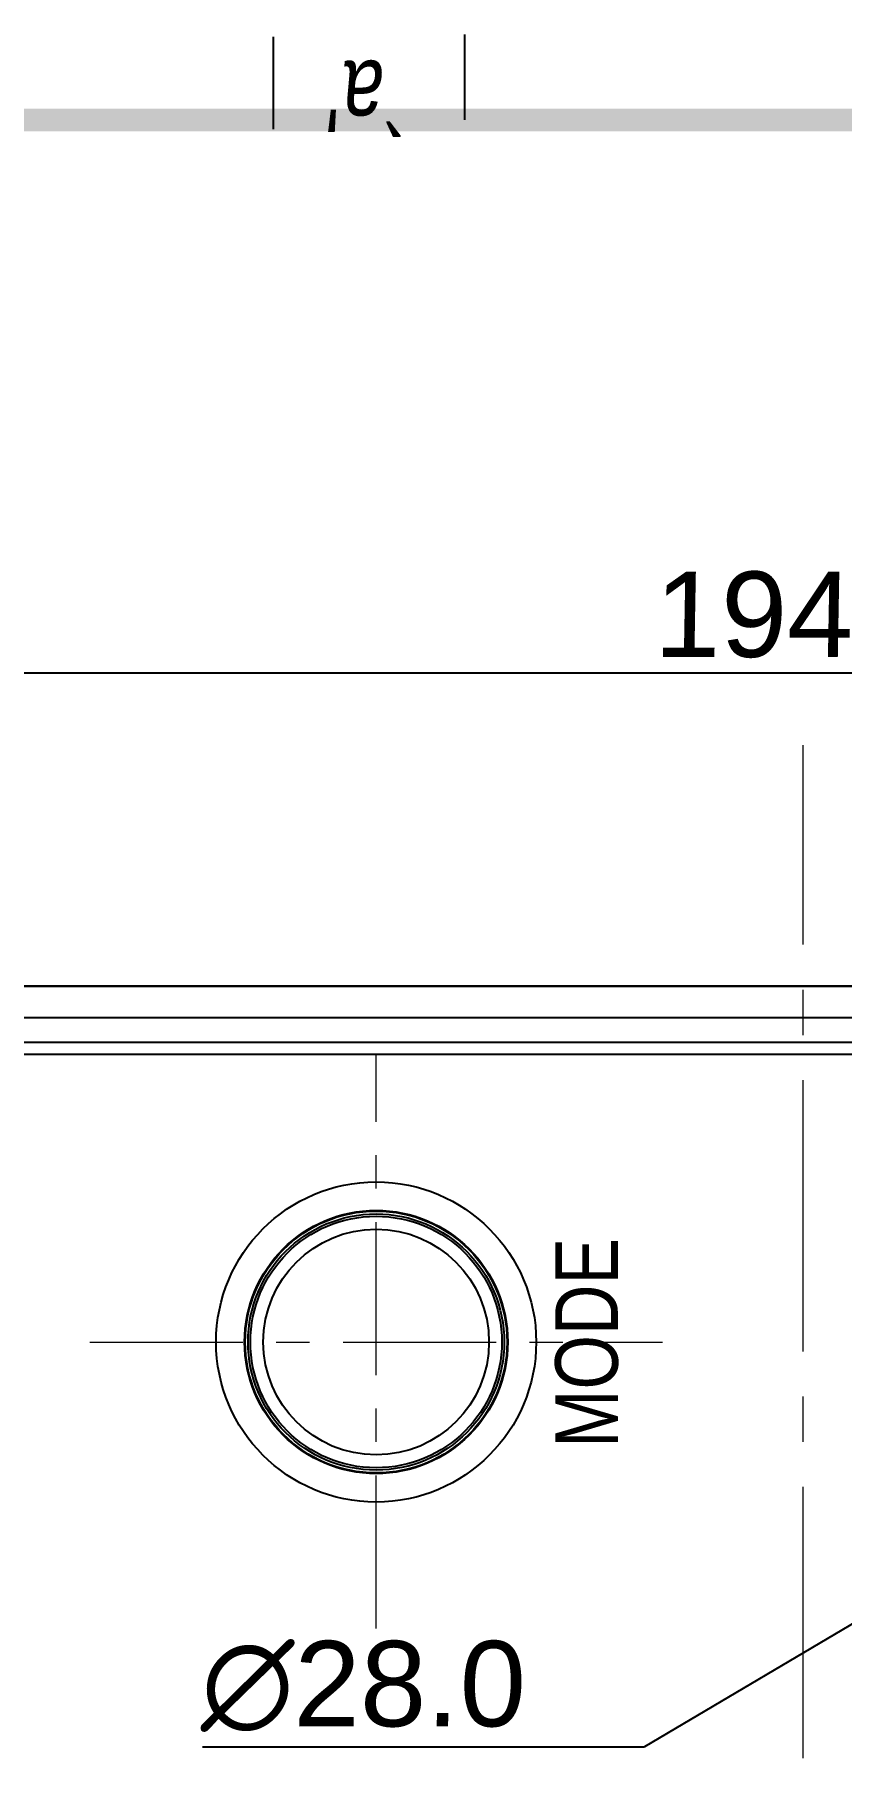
# Model space of a CAD drawing. Header units: millimetres. Extents: x 509 to 2449, y -194 to 649.
# Drawn here: x 2118.1 to 2146.5, y 587.8 to 648.5 of the extents above; entities that cross this region are included whole.
import ezdxf

# ---------------------------------------------------------------- set-up
doc = ezdxf.new("R2010")
doc.units = ezdxf.units.MM
doc.header["$PDMODE"] = 3
doc.header["$PDSIZE"] = 0.7
doc.linetypes.add('CENTER', pattern=[17.8, 10.75, -2.35, 2.35, -2.35])
doc.linetypes.add('CENTER2', pattern=[28.575, 19.05, -3.175, 3.175, -3.175])
doc.layers.get('0').update_dxf_attribs({"linetype": 'CONTINUOUS'})
doc.layers.get('Defpoints').update_dxf_attribs({"linetype": 'CONTINUOUS'})
doc.layers.add('3', color=112, linetype='CENTER', lineweight=15)
doc.layers.add('Dim', color=1, linetype='CONTINUOUS')
doc.layers.add('SU', color=7, linetype='CONTINUOUS')
doc.styles.add('OMI-1', font='arial.ttf', dxfattribs={"oblique": 1, "height": 3})
doc.styles.get("Standard").update_dxf_attribs({"font": 'gulim.ttc', "width": 0.8})
doc.dimstyles.new('1', dxfattribs={"dimtxt": 5, "dimasz": 2.5, "dimexe": 0.8, "dimexo": 0.3, "dimgap": 0.5, "dimtad": 1, "dimtoh": 1, "dimdec": 1, "dimzin": 0, "dimdsep": 46, "dimtxsty": 'OMI-1', "dimcen": 0, "dimclrd": 256, "dimclre": 256, "dimclrt": 256, "dimadec": 0, "dimazin": 0, "dimtfac": 0.8, "dimtdec": 1, "dimtix": 1, "dimtmove": 0, "dimatfit": 3, "dimfxl": 1, "dimtolj": 1, "dimtzin": 0, "dimarcsym": 0})

# ---------------------------------------------------------------- blocks, each defined once
blk = doc.blocks.new('*D4085')
at = {"layer": 'Defpoints', "color": 0}
for p in [(2175.692, 609.717), (2151.607, 595.492)]:
    blk.add_point(p, dxfattribs=at)
at = {"layer": 'Dim', "lineweight": -2}
for p, q in [((2177.845, 610.988), (2179.997, 612.26)), ((2175.692, 609.717), (2151.607, 595.492)), ((2149.454, 594.22), (2139.583, 588.39)), ((2124.053, 588.39), (2139.583, 588.39))]:
    blk.add_line(p, q, dxfattribs=at)
blk.add_arc((2163.65, 602.604), 13.986, 125.97482, 213.84478, dxfattribs=at)
at = {"layer": 'Dim'}
for points in [[(2177.633, 611.347), (2178.056, 610.629), (2175.692, 609.717)], [(2149.666, 593.862), (2149.243, 594.579), (2151.607, 595.492)]]:
    blk.add_solid(points, dxfattribs=at)
at = {"layer": 'Dim', "insert": (2129.689, 590.506), "char_height": 3, "attachment_point": 5, "style": 'OMI-1'}
blk.add_mtext('\\A1;∅28.0', dxfattribs=at)
blk = doc.blocks.new('*D4100')
at = {"layer": 'Defpoints', "color": 0}
for p in [(2242.35, 626.112), (2047.95, 613.119), (2242.35, 613.119)]:
    blk.add_point(p, dxfattribs=at)
at = {"layer": 'Dim', "lineweight": -2}
for p, q in [((2047.95, 613.419), (2047.95, 626.912)), ((2242.35, 613.419), (2242.35, 626.912)), ((2050.45, 626.112), (2239.85, 626.112))]:
    blk.add_line(p, q, dxfattribs=at)
at = {"layer": 'Dim'}
for points in [[(2050.45, 626.529), (2050.45, 625.696), (2047.95, 626.112)], [(2239.85, 625.696), (2239.85, 626.529), (2242.35, 626.112)]]:
    blk.add_solid(points, dxfattribs=at)
at = {"layer": 'Dim', "insert": (2145.15, 628.144), "char_height": 3, "attachment_point": 5, "style": 'OMI-1'}
blk.add_mtext('\\A1;194.4', dxfattribs=at)

msp = doc.modelspace()

# ---------------------------------------------------------------- linework, layer by layer
for p, q in [((2126.536, 648.451), (2126.536, 646.701)), ((2133.269, 645.528), (2133.269, 648.528)), ((2126.536, 646.701), (2126.536, 645.201))]:
    msp.add_line(p, q)
at = {"color": 7, "linetype": 'Continuous'}
for p, q in [((2058.15, 615.104), (2153.678, 615.104)), ((2152.569, 613.993), (2060.26, 613.993)), ((2150.494, 613.119), (2116.65, 613.119)), ((2150.494, 612.706), (2116.65, 612.706))]:
    msp.add_line(p, q, dxfattribs=at)
at = {"const_width": 0.8}
msp.add_lwpolyline([(2433.269, 645.528), (1883.269, 645.528), (1883.269, 265.528), (2433.269, 265.528)], close=True, dxfattribs=at)
at = {"color": 7, "linetype": 'Continuous'}
for radius in [5.623, 4.623, 4.6, 4.5, 4.418, 3.964]:
    msp.add_circle((2130.15, 602.604), radius, dxfattribs=at)
at = {"layer": '3', "linetype": 'CENTER2', "ltscale": 0.5}
msp.add_line((2145.15, 330.812), (2145.15, 623.571), dxfattribs=at)
at = {"layer": '3', "linetype": 'CENTER', "ltscale": 0.5}
for p, q in [((2130.15, 592.543), (2130.15, 612.666)), ((2120.088, 602.604), (2140.211, 602.604))]:
    msp.add_line(p, q, dxfattribs=at)
at = {"layer": 'SU', "color": 7, "linetype": 'Continuous'}
msp.add_line((2231.15, 615.104), (2059.15, 615.104), dxfattribs=at)

# ---------------------------------------------------------------- texts
at = {"oblique": 5, "width": 0.8}
msp.add_text("`a'", height=2.5, rotation=180, dxfattribs=at).set_placement((2131.375, 647.608))
at = {"color": 0, "insert": (2136.442, 598.888), "char_height": 2.2, "width": 13.76704, "attachment_point": 1, "rotation": 90}
msp.add_mtext('{\\fArial|b0|i0|c0|p34;MODE}', dxfattribs=at)

# ---------------------------------------------------------------- dimensions: what is measured, and where the dimension line sits
at = {"layer": 'Dim'}
dim = msp.add_linear_dim(base=(2242.35, 626.112), p1=(2047.95, 613.119), p2=(2242.35, 613.119), dimstyle='1', dxfattribs=at)
dim.commit()
dim.dimension.update_dxf_attribs({"geometry": '*D4100', "text_midpoint": (2145.15, 628.144)})
dim = msp.add_diameter_dim_2p(p1=(2175.692, 609.717), p2=(2151.607, 595.492), dimstyle='1', dxfattribs=at)
dim.commit()
dim.dimension.update_dxf_attribs({"geometry": '*D4085', "text_midpoint": (2129.689, 588.39), "dimtype": 163})

doc.saveas('drawing.dxf')
